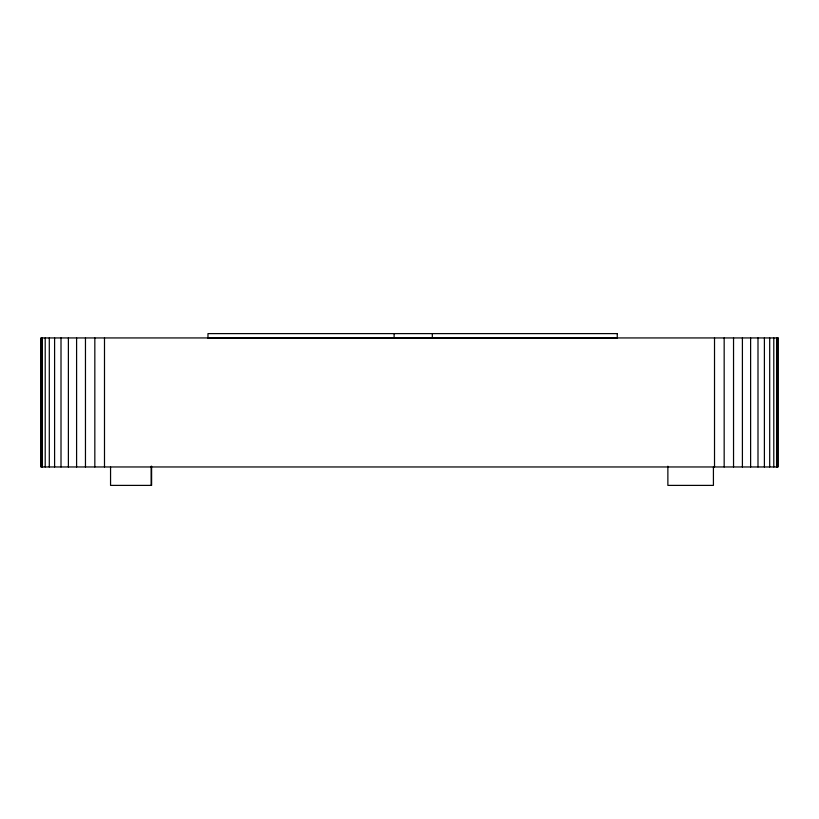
<?xml version="1.0" encoding="UTF-8"?>
<svg xmlns="http://www.w3.org/2000/svg" width="819" height="819" viewBox="0 0 819 819"><rect width="100%" height="100%" fill="white"/><g stroke="black" fill="none" stroke-linecap="round" stroke-linejoin="round"><path stroke-width="1.23" d="M777.681 337.94L777.681 466.963M776.596 337.94L776.596 466.963M773.791 337.94L773.791 466.963M769.696 337.94L769.696 466.963M764.393 337.94L764.393 466.963M757.995 337.94L757.995 466.963M750.614 337.94L750.614 466.963M742.403 337.94L742.403 466.963M733.537 337.94L733.537 466.963M724.17 337.94L724.17 466.963M714.516 337.94L714.516 466.963M713.421 466.963L713.421 485.391L667.874 485.391L667.874 466.206M432.319 333.609L432.319 338.216M394.113 333.609L394.113 338.216M151.607 466.206L151.607 485.391L110.555 485.391L110.555 466.963M151.126 466.328L151.126 485.391M104.494 337.94L104.494 466.963M94.83 337.94L94.83 466.963M85.463 337.94L85.463 466.963M76.597 337.94L76.597 466.963M68.386 337.94L68.386 466.963M61.005 337.94L61.005 466.963M54.597 337.94L54.597 466.963M49.294 337.94L49.294 466.963M45.209 337.94L45.209 466.963M42.404 337.94L42.404 466.963M41.247 337.94L41.247 466.963M617.26 333.609L207.975 333.609L207.975 338.216L617.26 338.216L617.26 333.609M778.05 337.94L40.95 337.94L40.95 466.963L778.05 466.963L778.05 337.94"/></g></svg>
